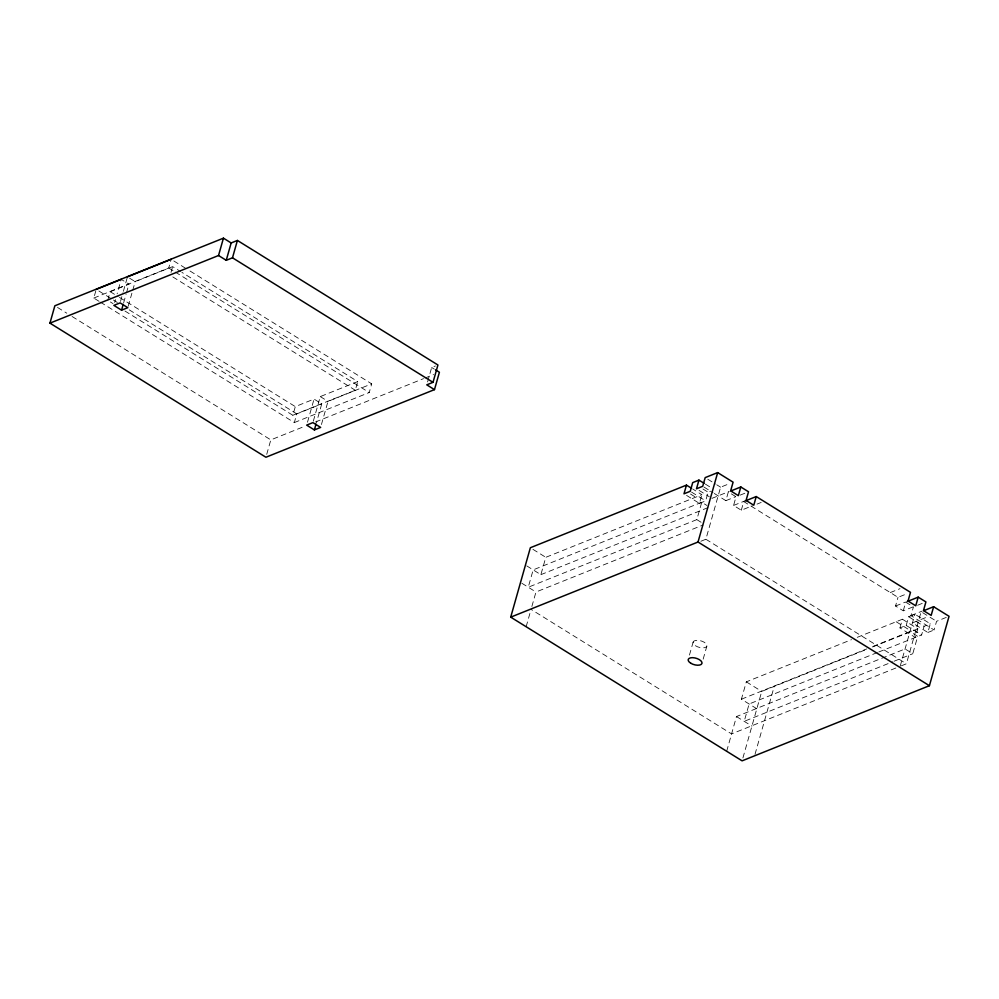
<?xml version="1.0" encoding="UTF-8"?>
<svg xmlns="http://www.w3.org/2000/svg" width="999" height="999" viewBox="0 0 999 999"><rect width="100%" height="100%" fill="white"/><g stroke="black" fill="none" stroke-linecap="round" stroke-linejoin="round"><path stroke-width="0.75" stroke-dasharray="5 3.75" d="M99.063 301.323L93.794 298.052L96.241 289.373M107.742 300.337L110.202 291.658L128.933 284.141L121.216 279.358L117.133 293.818M114.673 302.497L115.497 299.6M120.504 301.436L122.964 292.757M123.376 291.308L127.46 276.848L135.177 281.643L172.64 266.621L180.569 271.541M123.614 302.947L126.074 294.268M126.473 292.819L128.933 284.141M128.222 306.231L131.905 293.207M132.717 290.322L135.177 281.643M93.794 298.052L168.719 267.994L171.166 259.315M171.004 272.402L172.64 266.621M266.721 454.345L270.816 439.885L305.394 426.024M124.937 311.014L292.844 415.284L295.304 406.605L314.036 399.088L321.753 403.883L316.433 422.689M100.387 302.148L294.318 422.577L296.778 413.898L321.753 403.883M307.492 422.227L314.036 399.088M313.324 421.178L320.279 396.591L357.742 381.568L181.893 272.365M321.441 424.513L327.997 401.373L371.703 383.853L188.324 269.967M292.844 415.284L355.282 390.247L357.742 381.568M294.318 422.577L369.243 392.532L371.703 383.853M427.584 381.943L431.68 367.482L435.427 365.984M526.148 626.723L530.232 612.262M531.868 606.48L535.963 592.02L703.109 524.987M526.735 565.884L540.871 574.662L545.791 557.317L701.885 494.705L692.881 489.123M686.575 495.404L699.425 503.384L701.885 494.705M701.748 502.26L533.166 569.88L528.246 587.237L696.827 519.617L701.748 502.26L706.88 505.457M699.425 503.384L705.669 500.874L708.129 492.207L710.626 491.196M700.886 541.258L705.881 539.248L720.616 487.187L730.319 483.304M714.297 493.481L725.873 500.661L728.321 491.983L736.038 496.778L733.578 505.444L741.295 510.239L752.397 505.781M689.46 655.082L693.144 642.07M741.295 510.239L743.743 501.56L898.001 597.352L907.716 593.456M703.171 659.128L706.855 646.116A7.155 3.372 15.8 0 0 697.514 640.309A7.155 3.372 15.8 0 0 695.629 645.841A7.155 3.372 15.8 0 0 706.855 646.116M726.673 751.26L736.488 716.545L905.069 648.938L912.786 653.721L917.694 636.363L909.989 631.58L872.527 646.603M756.83 708.778L741.408 699.2L746.315 681.842L851.498 639.66M742.919 757.941L761.738 691.42L866.77 649.3M755.007 754.345L774.225 686.413M912.974 606.917L903.258 610.814L895.541 606.031L898.001 597.352M903.258 610.814L905.306 603.583M899.949 627.909L902.409 619.23L917.831 628.808L915.371 637.487L899.949 627.909L906.193 625.411L908.653 616.733L914.897 614.223L930.319 623.801L927.859 632.479L912.437 622.901L928.396 616.508M946.278 617.407L936.562 621.303L934.102 629.982L910.976 615.609L913.423 606.93M900.161 666.283L914.897 614.223M901.41 665.784L906.405 663.786L921.14 611.725L936.562 621.303M878.795 651.972L921.615 634.989L924.075 626.311L930.319 623.801M315.484 421.978L423.539 378.633M424.987 378.047L433.628 374.588M711.912 498.376L729.258 491.421M540.871 574.662L708.016 507.629M725.873 500.661L735.576 496.765M740.197 495.104L745.754 492.882M733.578 505.444L744.68 500.998M757.005 504.12L761.176 502.46M890.284 592.569L899.999 588.673M895.541 606.031L905.256 602.135M917.582 605.257L923.138 603.034M910.976 615.609L922.065 611.151M857.254 637.337L902.409 619.23M741.408 699.2L866.757 648.913M872.552 646.977L917.831 628.808M877.347 652.547L749.113 703.983L744.205 721.34L892.619 661.813M927.859 632.479L934.102 629.982M894.055 661.238L912.786 653.721M895.841 668.019L731.58 733.903L531.056 609.378M707.754 479.208L715.471 484.003M716.758 484.802L720.616 487.187M905.718 602.147L912.137 606.131M705.369 484.115L711.8 488.099M704.02 487.087L713.011 492.682M702.984 489.011L708.129 492.207M908.653 616.733L924.075 626.311M699.063 490.397L709.34 496.778M691.533 492.095L705.669 500.874M906.193 625.411L921.615 634.989M690.496 494.018L695.641 497.215M896.165 621.74L911.587 631.318M696.827 519.617L701.972 522.814M431.68 367.482L434.253 369.081M705.881 539.248L906.405 663.786M173.814 260.964L187 269.156M168.719 267.994L173.988 271.278M175.312 272.09L369.243 392.532M172.827 276.935L355.282 390.247M320.279 396.591L327.997 401.373M532.929 549.325L545.791 557.317M746.315 681.842L761.738 691.42M110.202 291.658L118.132 296.591M119.455 297.402L295.304 406.605M98.889 291.009L112.075 299.2M113.399 300.025L117.358 302.485M129.233 309.852L296.778 413.898M110.39 301.973L113.037 303.621M521.828 583.241L535.963 592.02M736.488 716.545L751.922 726.123M57.505 307.43L66.783 313.187M72.078 316.483L270.816 439.885"/><path stroke-width="1.5" d="M434.478 389.622L265.909 457.242L49.95 323.139L54.858 305.781L223.439 238.162L231.156 242.957L237.4 240.447L437.924 364.985L433.017 382.33L426.773 384.84L434.478 389.622L439.398 372.277L435.539 369.88M121.566 310.177L127.81 307.667L120.105 302.884L113.861 305.382L121.566 310.177L123.202 304.395M49.95 323.139L218.531 255.519L223.439 238.162M218.531 255.519L226.249 260.314L231.156 242.957M226.249 260.314L232.492 257.804L237.4 240.447M314.385 429.92L320.629 427.41L312.912 422.614L306.668 425.124L314.385 429.92L316.021 424.125M923.913 610.614L933.628 606.718L949.05 616.296L929.407 685.701L742.095 760.838L510.714 617.145L530.357 547.739L686.45 485.127L691.595 488.324M686.45 485.127L684.003 493.806L690.247 491.296L692.694 482.617L698.938 480.119L704.083 483.316M698.938 480.119L696.49 488.798L702.734 486.288L705.182 477.609L717.669 472.602L733.091 482.18L730.644 490.859L738.361 495.654L740.808 486.975L748.526 491.77L746.066 500.437L753.783 505.232L756.231 496.553L910.489 592.345L908.029 601.023L915.746 605.806L918.193 597.14L925.911 601.922L923.463 610.601L931.168 615.384L933.628 606.718M510.714 617.145L698.026 542.02L717.669 472.602M96.241 289.373L121.216 279.358M127.46 276.848L171.166 259.315M731.093 490.871L740.808 486.975M745.129 501.011L756.231 496.553M907.104 601.585L918.193 597.14M698.026 542.02L929.407 685.701M232.492 257.804L433.017 382.33M690.721 663.199A7.155 3.372 15.8 0 0 701.947 663.473A7.155 3.372 15.8 0 0 692.594 657.667A7.155 3.372 15.8 0 0 690.721 663.199"/></g></svg>
